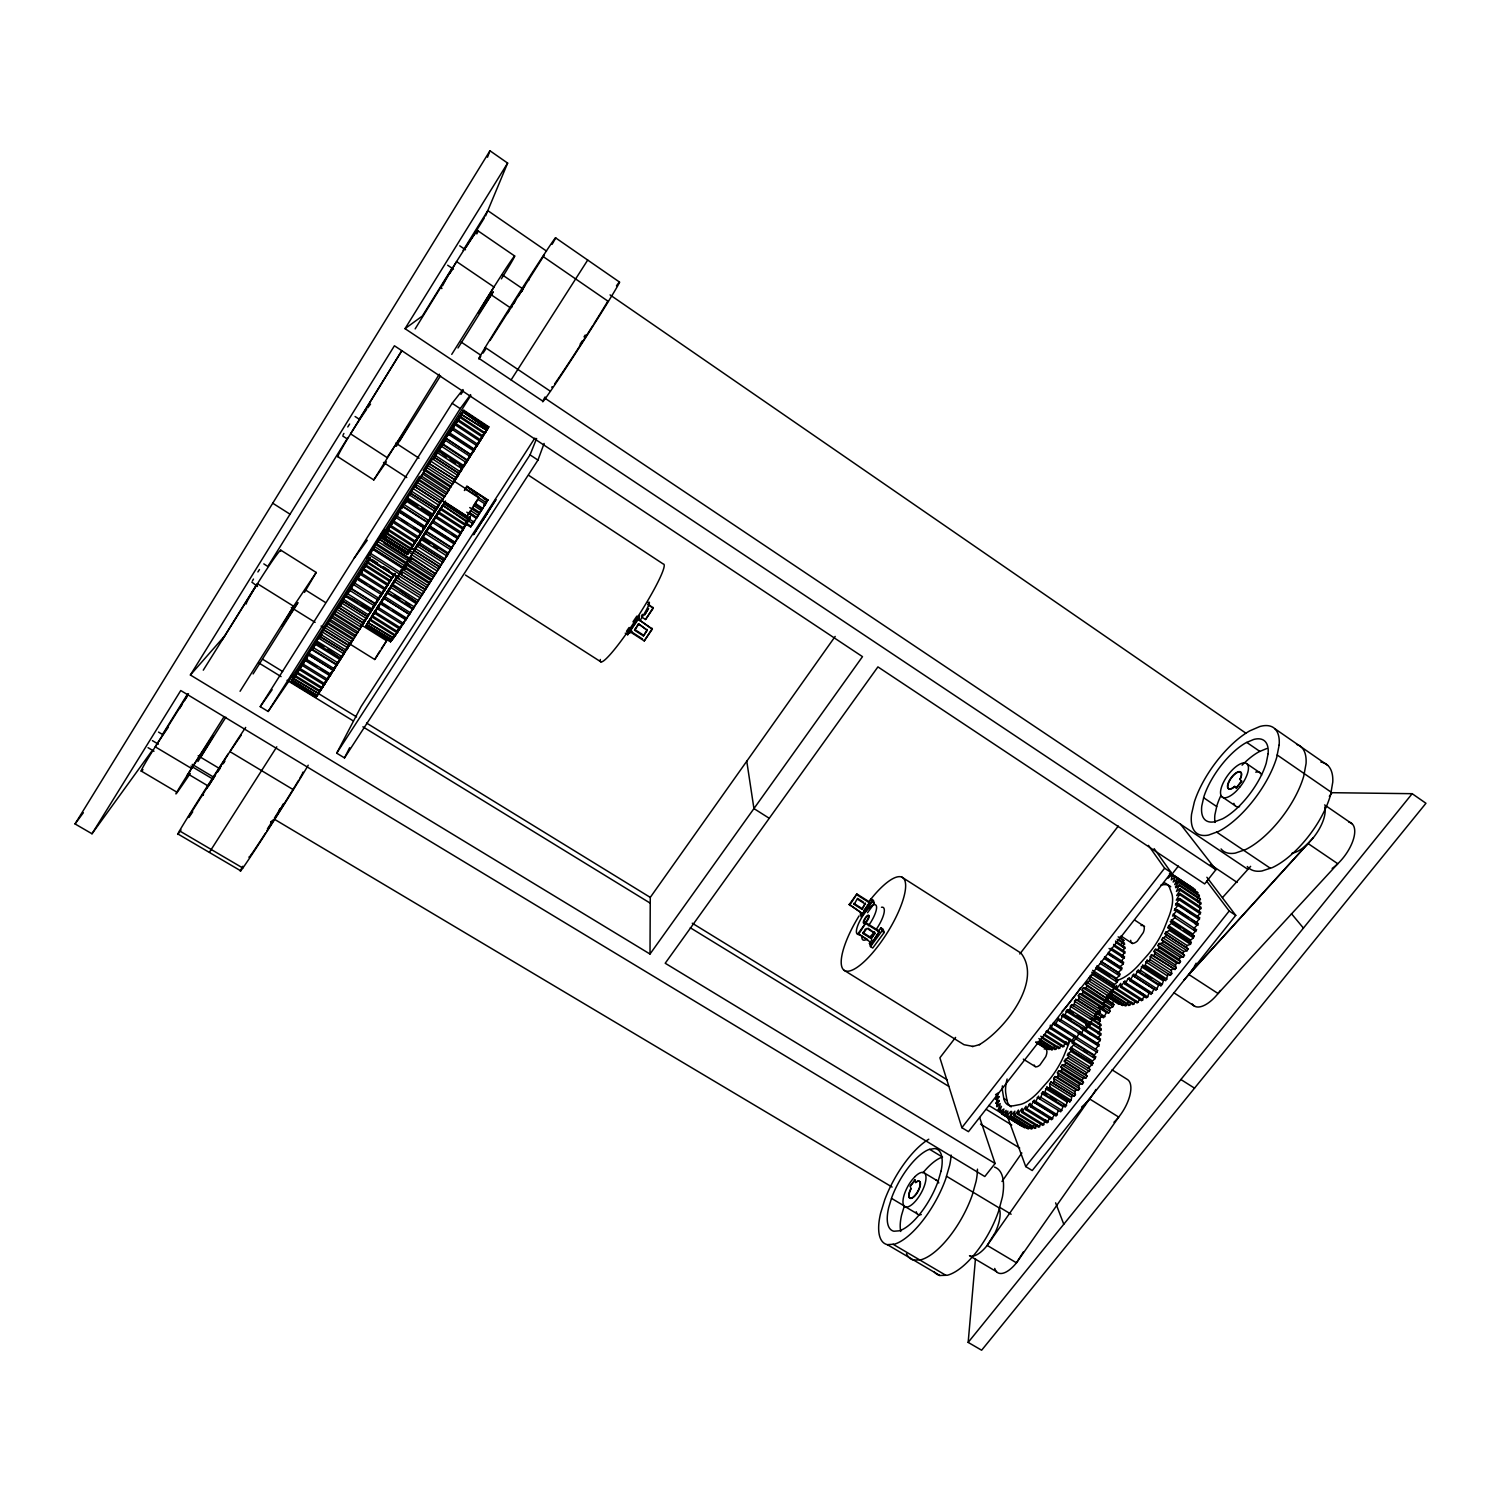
<?xml version="1.0" encoding="UTF-8"?>
<svg xmlns="http://www.w3.org/2000/svg" width="1501" height="1501" viewBox="0 0 1501 1501"><rect width="100%" height="100%" fill="white"/><g stroke="black" fill="none" stroke-linecap="round" stroke-linejoin="round"><path stroke-width="1.5" d="M650.008 954.036L862.493 656.65L394.425 345.774L190.383 675L650.008 954.036L650.271 897.392L835.175 636.424M1094.754 1019.46L1092.841 1018.166L1090.195 1024.883L1068.881 1011.374L1071.564 1004.657L1094.754 1019.46L1096.931 1012.912L1099.145 1013.7L1100.383 1011.993L1099.614 1009.16L1078.337 995.613L1079.557 993.812L1082.015 994.037L1103.348 1007.64L1104.511 1005.876L1103.404 1003.55L1082.127 989.966L1083.328 988.052L1085.973 987.771L1107.288 1001.392L1108.376 999.572L1085.636 984.074L1090.627 979.553L1088.863 978.145L1093.854 973.117L1091.771 972.235M1049.893 1117.344L1047.079 1122.861L1026.009 1109.858L1026.084 1106.181L1021.712 1112.391L1042.763 1125.356L1045.822 1119.934M1058.299 1110.534L1056.122 1116.05L1034.958 1102.972L1038.523 1096.162L1039.536 1098.676L1040.85 1097.362L1042.745 1091.827L1044.096 1093.891L1065.297 1107.063L1068.055 1100.252L1069.819 1101.865L1071.076 1100.289L1072.127 1095.167L1074.191 1096.274L1075.41 1094.623L1074.829 1091.602L1053.664 1078.393L1054.94 1076.573L1057.192 1077.136L1078.393 1090.364L1079.557 1088.638L1078.581 1085.955L1057.436 1072.746L1058.599 1070.907L1061.169 1070.963L1082.371 1084.21L1083.459 1082.427L1082.127 1080.195L1060.982 1066.967L1062.07 1065.091L1064.884 1064.622L1086.067 1077.887L1087.062 1076.067L1085.392 1074.322L1064.265 1061.076L1069.181 1056.348M1198.624 911.238L1201.081 907.336L1180.124 893.47L1176.671 895.553L1180.105 890.149L1180.03 888.892L1176.428 891.444L1179.43 884.821L1175.808 887.785L1175.508 886.716L1178.717 882.25L1178.341 881.312L1174.72 884.614L1177.272 879.154L1173.182 882.006L1175.377 876.659L1171.324 879.867L1172.281 874.37L1168.078 878.179L1170.273 873.563L1189.937 886.903M652.335 629.144L637.644 618.787L652.335 629.144L644.248 640.927L629.519 631.396L636.443 621.245M641.996 617.23L645.543 619.519L653.291 608.168L648.038 603.984M1044.096 1093.891L1046.91 1087.08L1068.055 1100.252M1196.822 917.374L1200.725 912.402L1179.692 898.517L1176.277 900.168L1180.124 893.47M647.287 630.307L638.488 623.778L634.585 630.214L643.422 635.955L647.287 630.307L638.488 623.778M1121.491 956.944L1125.056 951.803L1113.611 944.41M644.248 640.927L652.372 628.337M645.543 619.519L653.329 607.436M1138.978 991.561L1144.738 995.276L1141.642 1000.754L1120.496 987.17L1120.722 983.38L1116.031 989.459L1137.139 1002.987L1139.803 999.234M643.422 635.955L647.325 629.519M392.136 585.728L417.24 602.501L448.011 554.207L422.663 537.94L422.062 538.803L429.83 543.794M625.242 633.159L627.699 634.754L639.295 617.755L639.464 615.429L636.893 619.2M1162.281 984.375L1163.988 978.952L1142.73 965.199L1139.597 972.029L1160.892 985.782L1162.281 984.375L1140.966 970.622M1329.342 796.299L1332.213 792.697L1412.178 793.691L1425.95 803.279L981.635 1350.225L968.164 1342.401L975.462 1258.72M1097.531 1038.692L1101.096 1033.664L1085.917 1024.057M627.699 634.754L627.925 632.371M1080.007 1031.769L1076.198 1038.486L1054.959 1025.089L1058.787 1018.353L1059.593 1021.018L1060.926 1019.742L1063.102 1014.244L1064.247 1016.421L1085.561 1029.911L1088.619 1023.1L1090.195 1024.883M1064.247 1016.421L1067.361 1009.61L1073.159 1013.306M1021.712 1112.391L1022.162 1108.413L1017.64 1114.267L1018.428 1110.046L1014.864 1115.205L1013.794 1115.487L1014.882 1111.172L1010.229 1116.05L1011.674 1111.472L1010.698 1111.453L1006.983 1115.918L1007.884 1111.059L1004.901 1115.431L1006.139 1110.421L1002.274 1114.192L1003.906 1109.014L999.516 1111.678L1001.448 1106.35L998.278 1109.858L1002.03 1112.147M1037.172 1097.456L1060.719 1111.809L1063.89 1104.961M1195.34 924.297L1199.824 917.861L1178.735 903.977L1175.489 905.141L1179.692 898.517M1120.834 961.803L1124.587 956.85L1111.209 948.2M1116.031 989.459L1116.65 985.407L1111.809 991.11L1132.861 1004.582L1135.638 1001.017M481.352 509.327L481.934 508.708M460.807 415.214L463.903 410.28L460.563 415.421L463.847 410.336L488.763 426.809L484.579 433.695L459.287 416.978L459.85 416.133L485.104 432.832C496.399 414.539 477.205 444.746 487.938 427.916M1154.307 988.446L1151.136 994.394L1129.897 980.716L1133.837 974.018L1134.737 976.626L1156.014 990.341L1159.541 983.511L1160.892 985.782M1081.489 1034.151L1096.706 1043.777L1100.195 1040.568L1100.458 1038.992L1085.242 1029.348M1134.737 976.626L1138.302 969.796L1139.597 972.029M1057.417 1019.573L1080.87 1034.452L1084.36 1027.716M469.213 512.779L476.886 517.751L469.306 512.423M1104.398 957.094L1119.727 966.982L1123.273 963.905L1123.63 962.291L1108.301 952.385M1194.252 928.068L1198.436 923.678L1177.291 909.756L1174.251 910.432L1178.735 903.977M393.468 636.668L390.373 641.64L393.318 637.081M1095.467 1049.161L1099.351 1044.658L1082.183 1033.814M1118.039 973.267L1122.185 968.07L1104.905 956.925M1115.449 999.966L1112.053 1002.949L1111.734 1003.963L1113.967 1004.544L1112.935 1006.683L1109.408 1008.541L1110.046 1011.336L1108.564 1013.213L1099.032 1007.133M1095.88 1012.95L1103.498 1017.791L1106.931 1011.674L1108.564 1013.213M1026.009 1109.858L1030.155 1103.385L1030.437 1106.706L1051.563 1119.746L1054.734 1113.836M1030.437 1106.706L1034.32 1100.102L1034.958 1102.972M385.551 533.061L382.905 537.152L408.403 552.875L382.905 537.152M1073.984 1037.679L1074.491 1035.915M1170.442 921.745L1174.701 917.599L1175.358 915.835L1172.544 915.985L1177.291 909.756M1173.125 914.184L1196.541 929.757L1191.625 935.63L1194.158 936.024L1193.389 937.844L1189.036 941.521L1191.325 942.44L1190.443 944.279L1187.085 945.555L1186.109 947.469L1188.079 948.895L1187.085 950.733L1183.914 951.503L1182.826 953.398L1184.458 955.33L1183.37 957.15L1180.424 957.394L1159.147 943.547L1157.965 945.405L1159.185 947.769L1180.499 961.634L1179.317 963.417L1176.69 963.154L1155.414 949.326L1154.119 951.184L1154.907 953.923L1176.24 967.789L1174.983 969.496L1151.323 954.899L1149.109 961.466L1147.102 960.208L1144.4 966.944L1142.73 965.199M1095.692 1056.835L1074.622 1043.551L1069.932 1049.218L1091.002 1062.464L1095.036 1058.637L1095.692 1056.835L1093.16 1056.61L1097.756 1050.625L1076.405 1037.116M1147.702 996.927L1149.128 992.33L1127.945 978.708L1125.131 984.243L1146.332 997.865L1147.702 996.927L1126.482 983.286M1050.344 1025.145L1050.4 1028.598L1071.601 1041.957L1074.36 1036.44M1074.622 1043.551L1072.127 1043.364L1076.724 1037.36M1050.4 1028.598L1054.528 1022.012L1054.959 1025.089M1069.162 1042.782L1064.021 1055.428A43.567 17.674 -58.5 0 1 1047.904 1081.395L1038.917 1091.49A43.491 17.599 -58.7 0 1 1020.492 1104.436L1013.288 1105.805A43.323 17.449 -58.7 0 1 1003.756 1098.394L1002.48 1090.72A43.116 17.28 -58.7 0 1 1002.387 1085.88M1106.894 997.658L1107.944 995.782L1110.946 995.013L1111.922 993.174L1110.102 991.748L1114.23 988.596L1115.112 986.757L1112.973 985.838L1117.157 982.198L1117.907 980.378L1115.487 979.965L1120.271 974.13L1101.021 961.728M534.844 438.123L361.047 706.652L336.712 753.183L344.498 757.911L537.958 460.094L544.112 443.452M251.812 582.107L257.515 586.478M280.762 550.135L316.204 572.463L304.478 592.37M1068.393 1044.077L1047.229 1030.737L1045.972 1031.506L1067.136 1044.827L1070.175 1039.367M487.487 157.249L489.964 150.775L507.638 163.102L485.592 215.938M1120.496 987.17L1124.981 980.791L1125.131 984.243M336.712 753.183L530.041 454.859L536.626 438.48M396.189 577.66L372.192 616.104L426.49 531.879L451.782 548.146L447.336 555.032L448.011 554.207M417.24 602.501L399.941 590.681M642.372 614.359L641.621 615.935M1189.036 941.521L1167.834 927.637L1168.679 925.742L1172.938 922.102L1194.158 936.024M1088.338 1068.374L1093.216 1063.196L1069.875 1049.199M397.727 629.557L397.315 630.533A47.394 1.032 -57.5 0 0 398.253 630.064M1085.392 1074.322L1090.326 1069.631L1067.249 1055.128L1072.108 1049.912M1043.645 1034.996L1062.858 1047.06L1066.123 1041.732M337.838 456.717L373.787 479.945L439.305 374.199M209.502 852.193L276.784 746.823M1017.64 1114.267L1038.617 1127.195L1041.206 1123.536M467.017 522.085L470.338 516.682L467.336 521.316M328.025 622.821L323.522 629.988L349.095 645.937L353.673 638.826L328.025 622.821L329.263 620.87L330.201 619.5L355.775 635.467L354.911 636.893L329.263 620.87M463.884 410.43L460.507 415.815L463.453 411.236L469.156 415.008M393.637 636.893L390.541 641.715L365.794 626.067L390.41 641.509M464.391 490.546L465.329 489.045L486.324 502.722L484.316 505.668L487.881 499.927L466.98 486.286L465.066 489.232M1188.079 948.895L1164.87 933.584L1169.185 930.357L1170.067 928.519L1167.834 927.637M1041.544 1037.829L1058.787 1048.655L1061.451 1045.165M437.504 514.243L436.829 515.331L438.949 512.066L463.94 528.221L461.764 531.448L466.06 524.6L441.181 508.483L434.483 519.083L436.341 516.231L461.407 532.423L459.494 535.238L463.246 529.365L438.236 513.192L439.23 511.466L444.371 503.267L469.081 519.29L466.304 523.511L469.926 517.639L467.993 520.603M436.378 509.552L410.336 493.116L436.378 509.552L435.703 510.603M459.437 472.027L453.696 480.92L479.119 497.394L474.372 505.199L466.999 516.4L441.65 500.171M1013.794 1115.487L1034.714 1128.358L1037.397 1124.924M407.09 562.275L439.343 510.79L414.088 549.61M344.498 757.911L349.639 747.723M384.031 598.411L388.478 591.413L387.802 592.576L413.225 608.655L413.844 607.455L409.435 614.453L384.031 598.411L385.082 596.704L377.333 608.768L402.624 624.697L407.165 617.568L405.889 619.819L380.541 603.834L381.892 601.62L380.541 603.834M456.886 421.443L448.574 435.102M318.475 693.537L292.883 678.677L296.447 673.086L321.683 688.64L367.726 616.761L342.172 600.7L367.726 616.761M460.094 416.565L462.27 413.263M403.094 504.824L384.275 534.825L409.623 551.036L383.9 535.444L386.676 531.148L382.342 538.146L407.484 554.207L411.349 547.827M343.11 434.915L343.898 433.433M391.648 638.957L393.206 636.649M411.124 559.667L378.627 538.934L375.55 543.962M418.61 542.461L416.19 546.251M1023.494 1251.74L1016.477 1262.829A28.594 12.458 -61.4 0 1 994.731 1268.439M455.235 480.02L429.136 463.584L455.235 480.02L470.188 456.548L444.484 439.68L449.099 432.551L474.71 449.399L473.265 451.613L474.71 449.399M360.859 624.66L386.601 640.777L381.517 649.201L374.725 659.502L348.907 643.422M316.336 696.745L291.307 681.379L316.336 696.745L322.133 687.833L319.675 691.736L294.402 676.2L298.643 669.521L294.402 676.2M446.491 456.961L437.692 450.225L463.49 467.111L459.344 465.385M374.725 659.502L379.809 651.059M440.844 508.82L442.983 505.537L467.787 521.616L465.179 525.556L469.081 519.29M1184.458 955.33L1163.162 941.427L1161.586 939.532L1166.802 934.973M317.011 642.466L316.242 643.554M476.661 517.263L479.645 513.229M1064.884 1064.622L1065.879 1062.783L1064.265 1061.076M319.038 692.449L315.885 697.346L320.013 690.685L316.43 696.37L312.621 694.025M1039.724 1039.987L1054.997 1049.593L1057.773 1046.235M409.435 614.453L410.392 612.689L405.889 619.819M476.886 517.751L479.288 513.774L469.738 507.563M308.212 765.21A66.588 1.313 -57.6 0 1 299.712 779.375L291.794 792.228A66.588 1.313 -57.6 0 1 243.331 867.334L240.723 870.824L177.812 833.918L179.951 830.109A67.113 1.032 -57.3 0 1 228.077 753.99M345.812 595.146L371.779 610.382L361.478 604.997M464.691 489.926L466.98 486.286M1109.764 993.306L1128.846 1005.52L1131.679 1002.236M188.169 817.52L236.426 741.25A67.113 1.032 -57.3 0 1 245.676 727.403M419.004 479.457L418.516 480.339L444.352 497.094L444.915 496.268L419.004 479.457L430.13 462.139M1010.229 1116.05L1031.112 1128.883L1033.814 1125.75M1099.126 1019.16L1102.015 1016.102M203.367 794.123L202.691 795.492L203.517 794.348M382.23 538.427L385.382 533.418L382.248 538.446L407.278 554.451L410.711 549.16L407.484 554.207L382.455 537.94L385.945 532.817L382.586 538.052M252.468 580.849L253.481 579.067M270.593 823.13L271.662 821.235L270.818 822.492M463.453 411.236L455.385 424.314L457.561 420.974M466.06 524.6L463.715 528.127L467.787 521.616M1082.127 1080.195L1083.197 1078.337L1086.067 1077.887M366.094 625.504L372.304 616.348M405.57 502.985L406.171 501.953L405.082 503.642M270.743 822.98L271.362 821.91M327.687 649.333L341.046 658.601L315.398 642.691L318.437 638L344.01 653.892L342.19 656.8L316.542 640.871M440.994 445.215L441.744 443.94L467.486 460.826L466.661 462.045M292.076 680.047L317.199 695.47L291.813 680.497L295.584 674.512L292.883 678.677M402.624 624.697L404.219 621.996L399.698 629.05L374.481 613.177L376.413 610.063L369.884 620.194L394.951 635.936L399.21 629.351L397.127 632.803L371.985 617.005L372.642 615.973L397.821 631.79L401.574 625.898L399.698 629.05M467.186 520.021L472.928 523.755L474.504 521.053L470.639 526.964L466.605 524.6M399.06 578.373L366.732 557.828L370.541 551.786L368.739 554.544L399.266 573.964M422.644 536.12L419.736 540.716M349.395 589.612L350.183 588.261L375.644 604.303L374.762 605.597M481.221 510.396L481.84 509.252L480.883 510.603M392.117 577.923L367.482 561.73L363.261 568.316L365.512 564.714L390.56 580.606L389.941 581.6L364.874 565.689L361.122 571.562L363.129 568.335L388.271 584.264L381.986 594.152M1085.973 987.771L1087.062 985.951L1085.636 984.074M490.001 340.539L544.394 254.945M367.951 561.693L369.64 559.104L364.293 567.753L366.6 564.226L366.038 565.126M463.246 529.365L463.94 528.221M429.248 583.626L403.844 567.434L406.565 563.194L431.969 579.386M441.932 507.019L445.328 501.672M197.926 761.532C252.806 672.242 137.135 852.193 190.289 773.371M402.831 507.132L401.799 508.708M367.22 623.628L371.61 616.648M413.225 608.655L417.522 601.807M474.579 504.148L482.215 509.12L486.324 502.722M472.928 522.667L472.008 524.187L473.978 521.316L470.639 526.964M353.88 582.557L350.483 587.904L375.85 603.89L379.246 598.58L353.88 582.557L352.773 584.377L357.276 577.303L382.586 593.308L381.085 595.597L382.586 593.308M366.206 564.62L367.858 562.162M387.502 529.778L385.344 533.043L410.767 549.31L411.274 548.503L385.832 532.236L385.344 533.043M372.755 607.53L373.374 606.498L370.484 611.057M412.362 546.214L414.445 542.874L413.901 543.737M433.376 520.96L431.8 523.361L433.376 520.96L458.518 537.189L456.886 539.534L461.407 532.423M1038.185 1041.488L1051.507 1049.837L1054.34 1046.76M1159.147 943.547L1162.055 943.247L1163.162 941.427M223.199 763.784L224.7 761.307M378.627 538.934L375.944 543.249L408.366 563.926M375.119 544.957L368.702 555.014L370.522 552.087M363.711 623.028L338.175 607.023L336.712 609.218L335.511 611.188L361.066 627.174M337.894 663.442L337.125 664.718L311.495 648.845L315.885 642.015L323.766 646.893M394.688 573.738L386.207 587.435L388.271 584.264M465.854 462.027L466.548 460.863M487.562 428.854L462.777 411.799L487.562 428.854L480.789 439.643L483.097 436.059L457.73 419.323L453.227 426.378L455.235 423.151L480.676 439.924L474.241 450.056L448.724 433.264L455.235 423.151M425.365 531.954L426.228 530.528L423.188 535.332M467.805 514.843L470.113 511.072M1061.169 1070.963L1062.258 1069.162L1060.982 1066.967M457.73 420.486L457.223 421.312L459.625 417.616L459.062 418.516M403.225 504.486L402.287 505.837L428.104 522.479L428.967 521.091L424.389 528.258L398.628 511.672L399.885 509.796M601.075 312.339L605.597 304.909A53.923 1.145 -57.3 0 0 607.98 300.857M396.302 446.285L408.61 425.44L387.033 457.542L350.577 433.845L401.761 350.671M449.099 432.551L447.711 434.821L448.724 433.264M394.725 573.532L391.217 579.386L394.951 573.495M423.451 472.496L449.343 489.345L446.172 494.298L420.28 477.468M368.12 622.146L373.205 614.059M394.951 635.936L397.315 632.052L393.187 638.413L368.195 622.746L370.409 619.163M430.074 526.194L428.817 528.108L430.074 526.194L455.31 542.443L453.959 544.3L458.518 537.189M472.928 523.755L476.943 517.395M507.338 313.465L509.608 309.769M299.956 667.382L300.688 666.219L298.661 669.277L324.085 684.944L324.835 683.762L299.412 668.095L298.661 669.277M357.276 577.303L355.831 579.649L360.371 572.538L385.607 588.505L384.781 589.818L359.527 573.851M322.04 687.402L323.034 685.713M393.919 575.202L369.058 559.423L366.751 563.119M442.983 505.537L467.336 522.404M151.545 751.438L91.993 833.768L75.05 823.936L489.964 150.775M415.158 328.888L456.585 261.568A34.129 1.707 -57.9 0 1 473.828 235.432A34.129 1.707 -57.9 0 1 476.83 233.912M418.76 536.926L412.719 546.308L387.22 529.966L395.382 518.445M360.109 574.32L362.191 570.962M452.345 427.56L450.619 430.355L452.345 427.56L477.862 444.39L476.08 447.129L477.862 444.39M320.745 689.503L318.606 692.787M330.933 674.324L305.397 658.545L308.005 654.511L333.41 670.478L334.517 668.677L326.862 680.647L301.382 664.924L305.022 659.258L316.767 666.5M384.444 589.311L369.846 612.127M469.138 456.923L470.132 455.291M486.699 430.262L461.088 414.276L486.699 430.262L478.613 443.114L480.676 439.924M421.331 595.935L395.926 579.911L398.591 575.652L423.995 591.807M278.773 810.803L279.974 808.833M281.85 806.281L283.52 803.579M393.187 638.413L395.757 634.248L391.836 640.214L366.919 624.604L392.174 639.782M451.82 547.79L455.31 542.443M386.245 535.519L382.436 533.08L372.755 548.447L378.608 539.103M296.335 673.048L328.925 621.62M360.371 572.538L358.645 575.352L363.129 568.335M424.389 528.258L425.59 526.344L417.841 538.409L392.193 521.935L395.908 516.156M1006.983 1115.918L1027.81 1128.714L1030.587 1125.788M1108.019 994.825L1125.15 1005.783L1128.077 1002.687M91.993 833.768L180.758 690.535L984.806 1176.521L995.088 1163.5L979.646 1117.495M995.088 1163.5L665.206 963.248L877.916 666.894L1204.665 883.92L1215.904 869.698L405.026 328.663L507.638 163.102M347.763 426.959L349.62 424.051M162.877 733.82L187.512 694.137M451.989 268.304L422.344 316.036L405.026 328.663M463.096 250.404L487.806 210.628L546.477 251.061M179.632 708.472L182.053 704.551M184.492 700.629L186.931 696.708M222.261 639.839L256.746 584.339M347.932 437.541L267.835 566.477L263.82 563.888M359.02 419.68L400.917 352.247M450.019 273.182L452.476 269.223M465.967 247.515L484.354 217.908M334.498 612.896L350.183 588.261M387.22 529.966L394.031 519.158L392.193 521.935M364.518 567.584L358.608 576.928M437.298 450.957L444.484 439.68M453.208 427.823L453.94 426.64M587.698 260.067L511.128 379.903M329.995 675.806L331.402 673.517L329.995 675.806L304.459 660.027L305.941 657.776L304.459 660.027M377.333 608.768L379.002 606.104L373.711 614.19M391.836 640.214L394.275 636.161M477.637 494.598L466.736 486.512L487.6 500.114L484.954 504.355L487.881 499.927M1078.393 1090.364L1076.104 1089.782L1074.829 1091.602M1176.69 963.154L1175.377 965.012L1176.24 967.789M510.546 308.268L512.404 305.285M513.586 303.802L514.73 301.945M368.739 554.544L372.886 548.053L405.308 568.71M361.328 572.707L362.097 571.487L360.747 573.513M461.088 414.276L455.478 422.944L459.287 416.978M455.122 424.896L451.613 430.374M320.858 689.165L320.313 690.066L322.565 686.539M388.834 583.251L388.252 584.17L390.56 580.606M418.929 535.838L413.976 543.869L417.072 539.366M395.251 517.057L396.827 514.693L395.251 517.057L420.955 533.587L422.475 531.166M437.429 507.957L439.043 505.387L413.225 488.669L411.555 491.202L437.429 507.957L428.104 522.479M375.269 610.738L375.982 609.612L374.068 612.539L374.8 611.357M480.695 511.259L479.363 513.38M352.923 585.859L354.855 582.763M459.85 416.133L457.861 419.342M451.538 430.656L452.383 429.305M323.841 684.512L324.46 683.518L322.377 686.745M328.888 676.576L322.49 687.008L328.569 677.814L326.862 680.647M381.817 593.439L383.318 591.038L379.941 596.347M416.377 539.778L411.837 546.964M417.841 538.409L419.661 535.519M373.449 613.684L371.723 616.292L383.036 598.336M387.802 592.576L390.954 587.566L416.321 603.646M432.682 521.935L436.341 516.231M281.025 807.632L274.402 818.101M365.737 626.273L369.715 620.194L366.113 625.786L390.917 641.34L393.806 636.724M188.507 693.762L155.241 746.823L191.509 768.437L224.043 716.727M203.273 670.178L257.478 583.72L293.596 606.235L316.204 572.463M451.745 354.367L493.979 286.991A33.979 0.976 -57.7 0 1 514.393 256.221A33.979 0.976 -57.7 0 1 501.372 278.867M399.454 441.256L440.543 375.775M457.993 347.988L492.853 292.451M382.436 533.08L378.89 538.671L411.255 559.348M420.955 533.587L421.912 532.123L396.17 515.575L411.218 491.972M367.482 561.73L365.081 565.577L369.903 558.166M358.495 577.228L359.339 575.896M461.52 413.619L458.893 417.803L463.565 410.692L488.388 427.485L463.377 410.936M445.178 440.525L439.737 449.174M324.085 684.944L325.586 682.523M341.459 657.87L338.213 662.992L312.583 647.119M384.612 589.987L383.806 591.263L385.607 588.505M417.878 537.377L418.629 536.176L416.809 538.99L417.597 537.752M412.719 546.308L417.165 539.347M460 471.126L461.689 468.462M377.558 606.967L376.751 608.261L378.383 605.766M369.884 620.194L374.124 613.571M390.541 641.715L393.356 637.118M467.186 521.147L470.019 516.625L467.768 520.04M472.346 507.713L479.982 512.685L482.815 508.464L475.16 503.229M240.066 691.286L293.596 606.235L282.019 625.955L294.721 607.605M201.096 756.523L225.863 717.197M253.106 673.93L297.667 603.121M206.95 788.269L215.525 774.779M513.455 303.634L515.537 300.331M333.503 670.272L308.005 654.511L311.251 649.333L336.787 665.149L333.41 670.478M305.022 660.984L306.711 658.282M384.181 535.763L386.526 531.992M348.307 593.195L351.966 587.398L349.883 590.831M355.399 582.163L356.319 580.718M393.206 522.104L398.684 513.53M462.777 411.799L460.169 415.983M441.425 446.735L442.476 445.084M333.785 668.62L334.779 667.119L334.216 668.001M321.683 688.64L323.916 685.094L319.675 691.736M330.032 674.737L336.262 664.849M378.665 599.443L381.667 594.752L356.337 578.767M419.924 534.225L421.95 531.016M422.963 529.403L424.839 526.438M463.528 465.648L465.498 462.514M426.378 530.378L440.506 508.539L436.735 514.411M426.171 532.292L429.08 527.77L454.315 544.037M187.137 775.323L191.734 768.043M214.793 776.205L208.395 786.149L188.544 774.328M374.368 547.433L297.986 667.814L268.154 711.474L260.236 706.652L452.139 403.3L462.965 389.547M460.938 394.425L463.415 390.504M384.35 530.228L381.517 534.731L384.294 530.435C376.864 546.139 382.736 523.53 388.14 532.649M429.23 520.772L403.394 504.111L407.371 497.788L409.304 494.861L435.102 511.541M303.99 662.466L298.005 671.754M369.903 558.353L367.37 562.218L369.678 558.635M392.436 523.174L389.81 527.283M435.29 456.229L437.523 452.702M438.273 451.613L439.399 449.85M331.44 672.354L330.52 673.799L331.815 671.81M336.956 663.686L338.307 661.491M316.899 695.901L320.351 690.516M337.481 662.954L343.748 653.048M379.303 597.267L375.982 602.501M392.549 576.797L394.05 574.62L390.523 580.043M425.777 524.937L429.267 519.421M430.524 517.451L433.038 513.492M409.229 551.636L413.3 545.276L387.84 528.971M463.771 466.53L482.159 437.147L475.404 447.336M268.154 711.474L460.225 408.647L470.601 394.613M405.082 569.123L372.586 548.428L375.231 544.356L407.653 565.033M376.864 543.493L419.454 476.399M423.207 470.488L470.789 395.495M409.904 493.904L457.261 420.712M315.961 697.177L318.944 692.505L315.885 697.346L290.988 681.998L294.665 676.069L291.813 680.497M386.17 532.799L389.828 527.076M297.423 672.579L299.412 669.465M370.128 558.128L368.083 561.393L370.053 558.297M388.159 529.797L391.836 524.037M343.054 601.601L339.451 607.267M346.056 596.873L345.83 597.304M433.714 458.912L434.858 457.13M340.277 658.451L342.022 655.618M346.093 649.351L349.62 643.798M385.175 588.261L387.014 585.352M388.215 583.514L393.956 574.677M359.959 628.825L389.059 582.651L386.489 586.347M349.095 589.968L374.556 605.991L370.634 612.164L368.758 615.091L343.279 599.087M394.575 573.889L392.587 577.097L394.557 574.02M441.219 500.602L429.718 518.577L430.393 517.582M475.93 446.379L480.264 439.643M444.915 502.141L442.814 505.349L444.84 502.328M487.6 500.114L483.735 506.025L485.273 503.379L484.204 504.993M370.334 558.034L366.957 563.382L369.64 559.216M349.827 643.347L345.887 649.558M437.391 506.494L438.536 504.692M440.525 501.615L441.163 500.64M481.465 437.823L487.206 429.005M407.278 554.432L415.852 541.505L390.241 525.087M455.91 478.969L421.537 532.611M458.086 475.592L432.25 458.724L430.768 461.126L456.548 477.956L459.306 473.678L433.47 456.792L459.306 473.678M400.129 571.374L401.33 569.498M1078.581 1085.955L1079.744 1084.135L1082.371 1084.21M1180.499 961.634L1179.242 959.252L1180.424 957.394M330.07 619.819L334.873 612.202M360.728 626.255L363.392 622.202M364.387 620.663L368.627 614.04M319.056 692.074L325.905 681.21M413.844 549.816L415.026 548.053M445.516 501.034L441.256 507.563L444.728 502.178M465.854 522.78L469.25 517.526M390.917 641.34L393.224 637.812M518.145 296.541L524.637 286.128M454.934 425.102L456.904 422.044M415.815 486.943L416.415 485.986M363.073 569.761L365.062 566.665M319.694 638.094L322.058 634.398M320.858 636.443L321.983 634.698M458.349 473.791L466.924 460.357M328.269 677.439L324.779 682.917L326.618 680.066M414.989 541.899L420.355 533.455M328.344 677.251L330.914 673.236M407.409 554.188L410.749 549.122M580.099 344.254L582.257 340.896M295.753 606.01L297.949 602.595M366.732 557.828L370.297 552.406M448.874 434.783L450.656 432.025M291.175 681.623L294.008 677.27M312.095 649.877L315.998 643.816M466.211 461.539L470.132 455.366M470.77 454.465L476.605 445.253L475.554 446.96M473.19 506.212L477.449 499.683M381.367 648.62L386.62 640.852M273.163 819.827L271.118 822.679M343.279 599.218L364.405 567.228M427.128 522.648L429.324 519.271M385.344 587.904L386.113 586.703M386.076 593.533L382.924 598.43M442.757 444.521L445.028 441.031M306.392 658.883L307.33 657.457M478.65 442.101L479.419 440.9M481.239 438.104L481.915 437.054L479.813 440.412L480.451 439.418M387.933 583.908L388.609 582.857L386.601 586.065L387.239 585.071M389.434 588.242L386.395 592.97L387.145 591.844M438.874 512.047L441.181 508.483M272.263 821.441L267.422 828.852M396.358 516.944L398.309 513.942M308.812 654.905L297.573 671.679L303.296 662.204L301.382 664.924M303.315 663.648L304.159 662.335M419.642 534.487L421.199 532.123M382.098 593.101L384.2 589.855M416.452 540.454L421.969 531.861M437.541 513.042L445.103 502.066L469.738 518.033M219.334 768.925L221.079 766.242M393.393 521.654L394.163 520.472M484.072 433.77L483.284 435.121M1082.015 994.037L1083.178 992.274L1082.127 989.966M386.376 461.858L373.787 479.945M482.253 436.66L481.727 437.485L485.367 431.781M396.47 577.153L390.523 586.516M257.891 571.956L259.467 569.536M378.083 600.344L379.246 598.58M521.935 290.725L521.016 292.132L523.117 289.036M387.558 530.716L388.102 529.684M364.874 565.689L365.512 564.714M296.429 674.137L295.847 675.018L298.08 671.472L292.676 679.765M470.076 456.642L473.753 450.919L448.124 434.07M441.894 506.437L440.412 508.839M217.57 771.946L218.639 770.351M426.134 524.243L427.11 522.761M230.91 750.219L241.248 735.096M217.758 771.683L218.771 770.163M368.195 622.746L393.637 637.775M294.534 676.989L296.129 674.362M584.039 336.862L585.277 335.004M1057.192 1077.136L1058.355 1075.391L1057.436 1072.746M1155.414 949.326L1157.984 949.551L1159.185 947.769M307.836 654.642L309.018 652.897M425.571 533.249L426.49 531.879M188.976 817.332L192.71 811.835M223.217 763.033L224.718 760.819M626.517 631.283L629.107 627.493M632.972 621.827L636.837 616.16L639.295 617.755M634.585 630.214L638.432 624.566M522.067 290.537L522.78 289.487M1099.614 1009.16L1100.852 1007.377L1103.348 1007.64M397.127 632.803L397.821 631.79M311.495 648.845L312.339 647.606M387.783 530.153L383.093 537.339M554.582 383.993L558.71 378.046A53.923 1.145 -57.3 0 0 592.989 325.323M1001.993 1181.475L1021.862 1152.974M260.236 706.652L272.15 689.691M1121.754 943.491L1123.836 940.545L1119.708 937.131M1103.404 1003.55L1104.605 1001.636L1107.288 1001.392M366.113 625.786L391.142 641.096M400.129 627.418L404.632 620.945A47.638 1.051 -57.5 0 0 419.304 598.749L427.729 585.709A47.694 1.051 -57.5 0 0 445.422 557.734L452.495 546.289A47.544 1.051 -57.5 0 0 462.12 530.097L463.565 527.226A47.282 1.032 -57.5 0 0 463.753 526.588M1071.564 1004.657L1073.421 1005.914L1075.654 999.366L1077.812 1000.116L1079.05 998.409L1078.337 995.613M1098.3 1024.395L1100.102 1020.455L1074.697 1004.282M1197.366 898.986L1199.13 895.065L1178.341 881.312M354.142 558.222L367.276 540.191M849.247 904.465L856.883 893.996L869.886 902.214L862.568 913.677L849.247 904.465L862.568 913.677M849.547 905.478L856.883 893.996M861.968 909.325L865.289 903.302L861.968 909.325L854.163 904.39L857.503 898.386L863.338 902.063M868.479 902.683L871.218 898.93L873.376 900.3L874.389 903.339L867.522 912.721M863.507 910.919L869.886 902.214M871.218 898.93L872.231 901.97L861.218 916.98L860.261 913.903L862.418 915.254M858.028 933.603L865.983 922.74L879.492 931.239L871.875 943.172L858.028 933.603L867.653 939.645M858.347 934.691L865.983 922.74M868.235 928.293L875.064 933.472L871.237 938.65L863.131 933.566L865.327 929.006M863.131 933.566L866.94 928.369L875.064 933.472M871.237 938.65L874.708 932.365M1046.91 1087.08L1048.599 1088.675L1049.874 1087.099L1049.687 1083.647L1050.963 1081.977L1052.989 1083.065L1054.209 1081.395L1053.664 1078.393M1151.323 954.899L1153.65 955.649L1154.907 953.923M878.31 931.239L880.862 927.787L883.095 929.213L884.202 932.477L872.738 948.032L870.486 946.624L869.435 943.285L871.968 939.851M878.16 933.04L871.875 943.172M870.486 946.624L881.95 931.07L880.862 927.787M75.05 823.936L83.362 812.716M528.427 280.443L529.196 279.411M251.192 854.669L249.354 857.109A50.452 0.994 -57.6 0 1 249.185 856.883M451.782 548.146L450.788 549.46L451.876 547.696L426.678 531.485M955.593 1037.397L939.889 1057.792L961.86 1127.664L968.464 1131.679L1171.287 872.644L1154.156 848.647M1019.817 953.979L1118.283 826.057M1122.579 947L1124.493 943.135L1118.808 939.438M1144.4 966.944L1165.714 980.735L1168.36 973.999L1170.424 975.294L1171.756 973.661L1171.268 970.434L1172.6 968.708M910.413 1186.146L915.085 1180.142M961.86 1127.664L1164.607 868.216L1148.434 845.382M1236.13 787.95L1241.515 781.064M1171.136 875.308L1178.36 866.096M1098.882 1028.316L1100.908 1024.357L1091.49 1018.372M1198.267 902.589L1200.275 898.611L1179.43 884.821M1206.879 877.259L1235.755 915.366L1032.238 1170.536L1025.727 1166.577L1229.188 911.013L1206.691 881.162M968.164 1342.401L1412.178 793.691M1122.823 951.165L1125.018 947.225L1115.524 941.052M1198.736 906.623L1200.95 902.72L1180.03 888.892M1097.963 1033.889L1101.246 1028.767L1089.895 1021.581M190.383 675L224.7 635.899M1222.527 897.56L1250.633 866.34M1324.67 806.994A30.527 13.584 -53.4 0 1 1313.375 837.652L1188.848 974.524L1218.08 993.531L1337.785 863.732L1308.046 843.524L1302.455 848.29A30.527 13.584 -53.4 0 1 1291.986 853.262M1188.848 974.524L1313.375 837.652M999.741 1105.524L996.026 1103.235L999.253 1100.364L996.626 1105.843L996.927 1106.819L1000.173 1103.573L998.278 1109.858M1234.891 786.486L1233.672 787.518A10.319 4.184 -53.9 0 1 1228.081 784.348A10.319 4.184 -53.9 0 1 1237.969 772.152A10.319 4.184 -53.9 0 1 1240.164 779.507M999.272 1101.453L995.576 1099.182L998.728 1096.706L996.026 1103.235M915.46 1182.469L916.436 1181.719A9.7 3.696 -60.7 0 1 919.419 1187.61A9.7 3.696 -60.7 0 1 910.751 1198.286A9.7 3.696 -60.7 0 1 910.807 1188.642M1127.945 978.708L1129.371 977.639L1129.897 980.716M979.29 1044.696C1004.15 1030.118 1042.97 981.541 1021.036 953.21M1115.712 981.166L1118.601 979.89A44.298 18.275 -56.5 0 0 1138.415 965.368L1147.833 954.749A44.392 18.35 -56.3 0 0 1164.232 928.331L1169.185 915.835A44.298 18.256 -56.2 0 0 1171.906 894.052L1169.448 887.391A44.073 18.087 -56.2 0 0 1163.744 882.701M1266.825 748.511L1259.095 751.72A49.364 20.357 -53.8 0 0 1242.096 765.191M844.181 970.34L964.036 1044.715L973.117 1046.422M972.479 1046.591L979.872 1044.527M928.781 1139.221A61.335 23.359 -60.7 0 0 884.746 1199.768L880.637 1213.089A61.335 23.359 -60.7 0 0 887.354 1244.648L894.483 1244.179A61.335 23.359 -60.7 0 0 945.705 1178.942L949.683 1165.17A61.335 23.359 -60.7 0 0 951.109 1155.057M1193.67 929.87L1196.541 929.757M887.354 1244.648L939.87 1275.494L947.337 1275.25A60.922 24.992 -61.1 0 0 998.728 1210.8L1002.405 1196.972A60.922 24.992 -61.1 0 0 994.506 1167.103M1170.386 921.745L1172.938 922.102M1091.002 1062.464L1093.216 1063.196M1024.864 1127.889L1001.617 1113.723M1118.845 1004.338L1106.387 996.232M1045.615 1048.392L1036.159 1042.463M1192.863 887.992L1172.281 874.37M893.095 1244.273L945.874 1275.306M179.52 830.86L242.824 868.028M969.477 1255.68L996.514 1271.685M141.132 770.989L177.231 792.378M274.589 819.358L892.101 1187.066M148.036 747.667L154.003 751.213M891.5 1198.361L904.334 1205.978L901.576 1215.135A46.4 18.012 -60.8 0 0 900.75 1231.477M904.184 1206.072L917.261 1213.821M158.524 732.094L162.483 734.458M198.17 755.791L219.99 768.831M152.389 740.631L158.356 744.177M192.241 764.384L214.193 777.48M191.002 766.035L213.029 779.15M924.691 1173.2L937.712 1181.006M999.591 1207.292L1011.13 1214.215M946.493 1176.24L999.46 1208.099M229.728 751.494L293.352 789.714M929.682 1149.353L942.553 1157.102M980.528 1124.08L1019.723 1148.04M293.577 682.355L306.898 690.535M259.129 663.142L281.081 676.613M287.066 680.291L352.923 720.705M362.886 726.822L650.252 903.17M690.31 927.768L948.651 1086.311M986.251 1109.37L1011.749 1125.018M1018.785 1113.798L1039.78 1126.726M296.954 672.035L322.321 687.646M1014.864 1115.205L1035.803 1128.095M294.909 675.356L320.201 690.91M1011.205 1115.956L1032.106 1128.79M1007.884 1116.031L1028.71 1128.827M999.516 1111.678L1020.136 1124.343M262.656 659.239L282.638 671.51M290.631 676.426L356.563 716.934M366.563 723.069L650.271 897.392M692.261 923.209L947.075 1079.763M988.878 1105.449L1020.718 1125M1002.274 1114.192L1022.294 1126.425M1031.731 1105.693L1052.858 1118.752M1028.842 1104.342L1032.669 1106.706M1038.411 1110.252L1044.152 1113.798M320.689 668.921L330.464 674.962M1027.266 1109.014L1048.355 1122.035M302.226 663.573L327.725 679.315M1003.737 1098.394L1006.983 1100.402A43.304 17.524 -58.7 0 0 1011.205 1106.894M999.253 1096.95L995.557 1094.661L998.634 1092.634L995.576 1099.182M1022.875 1111.753L1043.983 1124.699M1041.394 1093.272L1062.539 1106.387M314.703 643.891L340.258 659.746M1040.85 1097.362L1062.033 1110.496M1036.272 1101.79L1057.436 1114.887M308.85 653.029L334.442 668.864M1032.951 1101.265L1054.04 1114.305M291.288 607.53L315.135 622.371M321.083 626.086L325.06 628.563M1052.989 1083.065L1074.191 1096.274M1050.963 1081.977L1072.127 1095.167M323.709 629.594L349.377 645.58M1049.687 1083.647L1070.851 1096.818M1049.874 1087.099L1071.076 1100.289M1048.599 1088.675L1069.819 1101.865M1045.578 1088.638L1066.742 1101.79M1045.39 1092.447L1066.611 1105.618M1042.745 1091.827L1046.591 1094.229M1050.437 1096.612L1056.197 1100.195M1058.599 1070.907L1079.744 1084.135M1058.355 1075.391L1079.557 1088.638M1054.94 1076.573L1076.104 1089.782M327.481 623.778L353.073 639.726M1023.326 1059.143L1035.24 1066.573M326.205 625.767L351.797 641.715M1054.209 1081.395L1075.41 1094.623M324.929 627.662L350.596 643.648M370.428 619.35L395.532 635.111M1068.262 1058.186L1089.426 1071.47M366.544 618.618L340.971 602.576L339.432 605.072L364.949 621.076M1039.124 1041.469L1052.464 1049.837M1065.26 1059.181L1086.368 1072.427M862.794 932.459L870.899 937.543M1037.829 1042.482L1049.237 1049.631L1036.985 1042.294M1035.728 1041.975L1043.889 1047.248M1065.879 1062.783L1087.062 1076.067M337.931 607.305L363.542 623.347M385.157 637.006L388.928 639.37M336.712 609.218L362.323 625.26M305.416 589.931L325.21 602.333M869.435 943.285L871.687 944.692M1062.07 1065.091L1083.197 1078.337M1062.258 1069.162L1083.459 1082.427M1083.591 1050.587L1087.418 1053.008M378.214 607.417L403.525 623.347M1073.947 1045.353L1095.036 1058.637M1112.091 1069.857L1127.364 1079.463A28.557 12.758 -58.7 0 1 1129.184 1097.813A28.557 12.758 -58.7 0 1 1113.948 1122.26M1070.72 1047.285L1091.771 1060.532M346.975 593.345L372.398 609.331M375.25 611.976L400.504 627.85M881.95 931.07L884.202 932.477M1044.846 1034.414L1064.059 1046.497M351.684 598.843L357.557 602.52M1071.301 1051.732L1092.428 1065.016M345.117 596.122L370.691 612.108M866.321 923.828L879.849 932.327M1068.13 1053.233L1089.219 1066.479M1040.756 1036.234L1059.931 1048.261M1038.842 1038.579L1056.047 1049.387M387.333 593.214L412.681 609.237M1060.926 1019.742L1082.202 1033.213M872.231 901.97L874.389 903.339M1077.943 1033.063L1098.938 1046.347M358.701 579.442L366.469 584.358M370.353 586.797L374.237 589.255M385.082 596.779L410.486 612.84M857.202 895.009L870.224 903.227M384.031 598.317L409.341 614.303M1056.272 1023.982L1077.53 1037.397M857.822 899.38L865.627 904.315M1053.177 1023.082L1068.581 1032.801M1076.161 1039.105L1097.212 1052.389M352.848 584.152L378.252 600.175M381.498 602.333L406.865 618.318M380.935 603.102L388.703 607.999M392.587 610.457L406.189 619.031M1051.694 1027.641L1072.915 1041.037M861.63 908.293L853.844 903.377L854.163 904.39M1072.765 1041.525L1093.779 1054.771M366.957 562.519L391.949 578.373M272.732 503.21L290.049 514.205M769.244 818.289L753.934 808.57L746.766 761.213M1180.893 1079.519L1194.533 1088.169M1070.194 1009.854L1091.508 1023.382M420.111 597.83L394.707 581.731L392.943 584.546L418.423 600.7M1089.895 1022.932L1101.246 1030.136M1077.024 1015.745L1086.686 1021.881M1065.991 1011.13L1087.268 1024.601M1085.767 1025.521L1100.965 1035.146M362.379 569.479L387.539 585.428M1065.579 1015.014L1086.893 1028.523M1063.102 1014.244L1070.832 1019.141M1061.695 1015.67L1082.934 1029.123M1088.037 1032.688L1091.827 1035.09M1081.152 1028.523L1100.195 1040.568M388.909 590.831L414.351 606.929M394.331 595.109L400.185 598.824M406.039 602.52L409.942 604.978M1079.05 998.409L1100.383 1011.993M372.267 549.047L404.67 569.667M427.973 585.615L402.568 569.442L401.442 571.299L426.922 587.51M1097.419 1011.824L1105.055 1016.684M1077.812 1000.116L1099.145 1013.7M1075.654 999.366L1096.931 1012.912M369.771 552.893L402.23 573.551M1074.36 1001.092L1095.636 1014.62M1095.073 1014.732L1099.239 1018.016L1095.486 1015.633M425.684 589.443L399.848 573.682L425.271 589.837M1094.623 1015.502L1100.327 1019.123M1094.736 1017.922L1100.383 1021.506M371.816 559.385L377.539 563.006M383.262 566.646L388.965 570.286M367.107 557.19L397.577 576.553M397.146 578.016L422.625 594.19M1089.726 1018.372L1101.059 1025.577M1070.232 1006.27L1091.508 1019.779M381.423 534.637L385.232 537.077M408.122 551.693L411.931 554.132M1087.062 985.951L1108.376 999.572M411.856 554.882L437.223 571.093M1106.368 999.31L1112.053 1002.949M1106.331 999.666L1113.967 1004.544M1107.926 1001.523L1111.734 1003.963M410.58 556.871L435.59 573.926L410.129 557.659M1083.328 988.052L1112.935 1006.683M383.993 543.268L408.76 559.085M408.891 559.61L434.352 575.859M1102.428 1002.668L1110.046 1007.527M377.239 541.111L409.735 561.862M1101.79 1003.681L1109.408 1008.541M407.878 561.111L433.282 577.322M1083.178 992.274L1104.511 1005.876M901.857 877.128L1020.511 952.816M1102.428 1006.477L1110.046 1011.336M405.795 564.489L431.256 580.718M1079.557 993.812L1100.852 1007.377M1101.227 1008.034L1106.931 1011.674M1098.544 1007.584L1106.162 1012.443M373.993 546.195L406.508 566.928M404.538 566.44L430.018 582.669M1093.854 973.117L1115.112 986.757M1093.685 973.455L1112.973 985.838M1117.288 988.878L1138.415 1002.424M419.567 542.743L444.859 558.954M1092.972 974.956L1114.23 988.596M389.51 526.269L415.102 542.649M465.479 575.071L600.888 661.866M1112.992 990.698L1134.043 1004.207M1089.82 976.25L1111.059 989.853M417.447 546.176L442.851 562.443M1088.863 978.145L1111.922 993.174M1110.853 993.099L1129.953 1005.314M415.777 548.728L441.106 564.939M1089.651 981.391L1110.946 995.013M410.918 547.227L414.708 549.647M410.599 547.752L414.389 550.173M1109.033 994.807L1126.163 1005.783M414.539 550.679L439.887 566.89M414.426 550.905L439.868 567.172M1086.686 982.179L1107.944 995.782M1107.532 995.857L1122.71 1005.557L1106.631 995.67M1109.108 997.452L1114.192 1000.341M409.098 550.135L412.906 552.574M413.207 552.818L438.648 569.104M1131.285 979.609L1152.524 993.287M1100.983 961.259L1118.264 972.385M399.641 510.059L425.44 526.663M398.872 511.409L424.558 527.939M1100.383 963.492L1119.652 975.894M1123.611 981.692L1127.457 984.149M425.421 533.568L450.732 549.835M1096.95 965.743L1116.2 978.127M401.818 519.946L407.728 523.755M413.657 527.545L419.567 531.354M1117.907 980.378L1096.687 966.738L1095.918 968.539L1117.157 982.198M1096.237 967.601L1109.708 976.25M423.207 537.002L448.443 553.212M1121.754 986.42L1142.974 999.985M433.714 546.289L437.617 548.784M393.037 520.603L418.704 537.077M421.537 539.722L446.885 556.008M1092.615 970.34L1113.817 983.943M1109.07 948.482L1124.362 958.37M1146.013 974.787L1151.811 978.521M1173.632 992.611L1194.834 1006.308M407.371 497.788L433.245 514.505M417.841 505.95L406.809 498.82L406.208 499.627L432.063 516.325L432.569 515.462L421.537 508.332M435.534 517.526L460.619 533.737M1136.857 971.166L1158.097 984.881M1109.37 954.392L1113.198 956.85M405.626 500.659L431.406 517.301M1107.926 953.998L1123.273 963.905M1136.126 975.369L1157.402 989.084M440.393 526.907L446.191 530.641M451.97 534.375L455.816 536.87M457.636 538.634L432.476 522.404L429.793 526.551L454.934 542.724M1132.373 975.294L1153.575 988.971M1104.38 958.632L1121.697 969.777M402.137 506.231L427.86 522.817M1118.151 936.868L1123.836 940.545M342.772 436.041L346.656 438.555M383.487 462.439L406.752 477.543M1150.423 959.833L1171.756 973.661M468.256 518.408L473.997 522.123M1117.119 939.326L1124.699 944.242M444.015 503.848L468.744 519.89M1147.102 960.208L1170.424 975.294M634.642 629.426L643.46 635.148M1115.581 942.328L1125.075 948.482M1145.713 961.841L1166.99 975.612M465.404 522.629L471.126 526.326M629.594 630.608L642.466 638.938M1145.751 965.424L1167.084 979.215M440.581 509.439L465.498 525.575M1113.536 945.799L1124.981 953.21M1141.323 966.7L1162.581 980.453M1157.965 945.405L1179.242 959.252M425.383 469.55L451.201 486.362L450.6 487.356L424.708 470.507M1157.984 949.551L1179.317 963.417M473.809 505.612L481.465 510.603M422.607 473.922L448.424 490.714M1154.119 951.184L1175.377 965.012M421.293 475.967L447.11 492.76M470.62 510.603L478.294 515.575M1153.65 955.649L1174.983 969.496M1120.928 936.005L1132.655 943.622M466.773 512.16L476.324 518.352M1149.991 956.625L1171.268 970.434M1164.87 933.584L1186.109 947.469M1165.789 936.83L1187.085 950.733M1162.675 937.637L1183.914 951.503M1134.812 920.169L1144.588 926.549M1161.586 939.532L1182.826 953.398M647.982 604.715L653.291 608.168M466.717 486.756L487.656 500.415M483.322 498.294L487.093 500.771M355.08 416.509L358.945 419.042M395.776 443.058L419.042 458.218M1162.055 943.247L1183.37 957.15M427.879 465.554L453.752 482.421L452.495 484.316L426.697 467.505M477.768 499.27L485.405 504.242M442.12 443.47L467.768 460.282M1172.375 923.021L1180.067 928.068M1183.933 930.582L1189.693 934.372M1172.168 923.922L1193.389 937.844M440.6 445.703L466.361 462.589M1168.679 925.742L1189.88 939.626M438.498 449.099L464.203 465.929M1170.067 928.519L1191.325 942.44M450.15 459.381L455.666 462.983M1169.185 930.357L1190.443 944.279M1165.864 931.689L1187.085 945.555M451.445 428.93L476.999 445.759M1174.701 908.705L1188.117 917.524M1191.944 920.057L1195.772 922.571M1176.784 911.463L1197.948 925.385M1174.701 917.599L1195.903 931.521M1171.212 919.832L1192.376 933.716M1180.049 894.877L1201.044 908.743M457.054 420.355L482.44 437.11M1179.467 900.037L1200.519 913.921M454.447 424.351L479.907 441.144M528.952 475.498L663.217 563.982A58.107 6.698 -57.2 0 1 635.223 620.663A58.107 6.698 -57.2 0 1 600.344 659.483M1175.808 903.508L1181.531 907.298M1187.272 911.069L1191.1 913.584M1178.379 905.591L1199.487 919.494M1164.607 868.216L1171.287 872.644M1229.188 911.013L1235.755 915.366M1174.739 876.059L1195.396 889.737M1169.429 873.319L1173.163 875.796M1176.765 878.366L1198.004 892.889L1177.272 879.154M1178.717 882.25L1199.505 896.022M452.139 403.3L460.225 408.647M530.041 454.859L537.958 460.094M474.86 418.779L482.459 423.807M465.141 412.85L468.95 415.364M476.549 420.374L482.234 424.145M1179.655 885.928L1200.519 899.737M1180.105 890.149L1201.044 903.996M1210.331 864.501L1237.162 882.419M461.22 342.097L480.658 355.118M544.807 398.121L1247.65 869.21M478.913 358.345L543.156 401.367M1216.636 832.117L1270.353 868.253M485.198 347.481L550.417 391.273M1203.652 797.744L1216.711 806.562M447.673 265.227L453.433 269.148M489.945 293.933L509.158 306.973M1221.683 796.562L1234.948 805.549M459.756 245.845L465.535 249.766M502.066 274.702L523.211 289.13M1324.614 804.93L1352.157 823.861M477.806 230.722L514.637 255.977M1247.162 763.971L1260.446 773.071M610.063 294.909L1245.98 733.239M1277.182 754.984L1331.049 792.096M542.837 256.352L608.374 301.457M1246.749 742.413L1259.846 751.419M555.52 237.796L619.594 282.132M1274.781 728.66L1327.635 765.285M1239.845 779.282L1241.777 781.252L1236.392 788.138L1234.629 786.299L1233.409 787.331A10.319 4.165 -53.9 0 1 1227.818 784.16A10.319 4.165 -53.9 0 1 1237.706 771.964A10.319 4.165 -53.9 0 1 1239.901 779.338M1067.361 1009.61L1068.881 1011.374M1291.442 913.696L1303.431 928.087M1180.499 824.199L1215.904 869.698M1055.616 1202.845L1063.777 1224.253M1006.983 1100.402L1005.689 1092.709A43.097 17.355 -58.7 0 1 1007.096 1079.031M1007.396 1116.35L1025.727 1166.577M1095.861 1089.501A28.669 12.346 -58.6 0 1 1081.658 1106.95M999.478 1209.187A28.688 12.027 -61.2 0 1 995.107 1232.715L987.208 1245.417A28.688 12.027 -61.2 0 1 970.284 1256.112M1196.109 963.21A29.213 12.796 -56.3 0 1 1194.289 966.569M1193.295 968.22A29.213 12.796 -56.3 0 1 1183.876 980.022M1220.388 990.472A29.101 13.246 -56.2 0 1 1192.263 1003.963M1348.892 822.116A30.395 14.053 -53.1 0 1 1352.739 841.273A30.395 14.053 -53.1 0 1 1332.138 868.441M1062.183 1011.242A43.848 17.28 -57.6 0 0 1067.136 1005.614L1075.973 994.337A43.904 17.337 -57.4 0 0 1080.532 987.808M977.451 1169.148A61.128 24.185 -60.9 0 1 976.138 1181.137L972.31 1194.927A61.128 24.185 -60.9 0 1 921.014 1259.771L913.715 1260.127A61.128 24.185 -60.9 0 1 906.491 1253.729M935.949 1180.124A19.457 7.561 -60.8 0 1 938.782 1183.013M921.276 1214.572A19.457 7.561 -60.8 0 1 916.229 1211.739M922.909 1172.881A46.4 18.012 -60.8 0 1 942.009 1157.196M939.87 1275.494A60.922 24.992 -61.1 0 1 934.335 1272.004M1296.583 744.383A65.05 27.337 -53.7 0 1 1306.058 763.615L1303.769 776.055A65.05 27.337 -53.7 0 1 1245.624 849.547L1235.342 853.093A65.05 27.337 -53.7 0 1 1221.063 848.928M1255.737 772.152A20.714 8.537 -53.8 0 1 1261.572 775.229M1239.545 806.656A20.714 8.537 -53.8 0 1 1233.897 803.335M1215.06 822.435A49.364 20.357 -53.8 0 1 1214.891 814.874L1216.898 805.662A49.364 20.357 -53.8 0 1 1220.951 795.436M1320.861 762.058A64.806 28.219 -53.5 0 1 1332.775 782.059L1330.637 794.554A64.806 28.219 -53.5 0 1 1272.398 867.578L1261.966 870.974A64.806 28.219 -53.5 0 1 1247.293 866.509M869.511 900.863A54.843 16.417 -58 0 1 904.315 895.29A54.843 16.417 -58 0 1 852.662 969.89A54.843 16.417 -58 0 1 859.06 915.929M881.481 907.261A19.157 5.741 -58 0 1 876.284 929.288M874.351 931.915A19.157 5.741 -58 0 1 869.454 937.243M866.809 939.251A19.157 5.741 -58 0 1 861.874 936.343M858.816 934.354A17.261 5.103 -58 0 1 861.293 918.274A17.261 5.103 -58 0 1 875.927 905.141A17.261 5.103 -58 0 1 868.422 925.742M867.334 916.229A4.691 1.388 -58 0 1 869.041 917.167A4.691 1.388 -58 0 1 865.57 922.796A4.691 1.388 -58 0 1 863.844 921.839M864.163 920.92A4.691 1.388 -58 0 1 865.233 918.837M865.908 917.843A4.691 1.388 -58 0 1 866.621 916.942M1044.152 1048.955A10.244 4.147 -58.5 0 1 1045.765 1056.666L1039.93 1065.016A10.244 4.147 -58.5 0 1 1034.189 1064.997M1160.648 885.271A44.054 18.162 -56.2 0 1 1170.724 886.753M1141.004 925.535A10.432 4.297 -56.3 0 1 1143.312 932.534L1137.308 941.108A10.432 4.297 -56.3 0 1 1130.703 940.283M338.532 456.379A32.553 1.614 -57.6 0 1 345.755 441.763A32.553 1.614 -57.6 0 1 366.6 409.417M367.745 407.822A32.553 1.614 -57.6 0 1 370.541 404.088M493.266 291.682A33.979 0.976 -57.7 0 1 478.969 312.883A33.979 0.976 -57.7 0 1 485.236 301.176L493.979 286.991L456.585 261.568L447.955 275.921A34.129 1.707 -57.9 0 0 442.607 285.734M441.932 288.436A34.129 1.707 -57.9 0 1 441.65 288.061M246.389 603.871A31.896 1.539 -57.3 0 1 264.176 573.157A31.896 1.539 -57.3 0 1 280.518 551.242M142.951 769.6A31.896 1.501 -57.1 0 1 147.117 759.919A31.896 1.501 -57.1 0 1 168.431 727.066M616.479 285.79A71.185 1.52 -57.3 0 1 613.684 292.714L607.061 303.596A71.185 1.52 -57.3 0 1 551.467 389.753L546.083 397.521A71.185 1.52 -57.3 0 1 545.069 396.958M600.588 313.146A53.923 1.145 -57.3 0 1 594.152 323.466M552.312 386.995A53.923 1.145 -57.3 0 1 551.993 386.92M552.087 244.325A71.785 1.182 -57.6 0 0 548.503 247.759L541.448 258.453A71.785 1.182 -57.6 0 0 486.155 345.868L481.277 354.067A71.785 1.182 -57.6 0 0 480.77 356.356M485.592 349.32A71.785 1.182 -57.6 0 1 483.041 353.11M240.723 870.824A66.588 1.313 -57.6 0 1 242.824 866.246M302.527 772.715A50.452 0.994 -57.6 0 1 299.825 778.231M298.605 780.295A50.452 0.994 -57.6 0 1 293.896 788.063L287.929 797.763A50.452 0.994 -57.6 0 1 266.803 831.122M265.452 833.186A50.452 0.994 -57.6 0 1 251.38 854.388M181.002 829.94A67.113 1.032 -57.3 0 1 177.812 833.918M648.113 602.651A18.256 2.176 -57.2 0 1 639.839 620.757M631.902 631.208A18.256 2.176 -57.2 0 1 629.482 632.972M648.488 608.562L644.736 614.735L648.488 608.562M1279.152 745.021L1276.713 757.405A65.275 26.418 -53.9 0 1 1218.624 831.385L1208.53 835.081A65.275 26.418 -53.9 0 1 1191.569 814.067L1194.346 801.984A65.275 26.418 -53.9 0 1 1249.658 730.912L1259.808 726.522A65.275 26.418 -53.9 0 1 1279.152 745.021M1268.12 753.708L1266.244 763.071A49.458 20.001 -53.9 0 1 1222.489 818.852L1214.834 821.722A49.458 20.001 -53.9 0 1 1201.776 806.018L1203.84 796.843A49.458 20.001 -53.9 0 1 1245.999 742.732L1253.691 739.468A49.458 20.001 -53.9 0 1 1268.12 753.708M495.837 499.739L473.622 534.581L495.837 499.739M487.45 512.892L482.027 521.41L487.45 512.892M941.014 1171.193L937.994 1181.587A46.475 17.693 -60.7 0 1 899.38 1230.801L893.958 1231.233A46.475 17.693 -60.7 0 1 888.705 1207.498L891.8 1197.366A46.475 17.693 -60.7 0 1 929.157 1149.428L934.654 1148.565A46.475 17.693 -60.7 0 1 941.014 1171.193M414.614 486.362L440.525 503.135L414.614 486.362M345.23 651.997L319.488 636.236L345.23 651.997M359.752 629.238L359.246 630.082L333.616 614.059L334.198 613.234L359.752 629.238M332.378 615.992L331.496 617.493L357.05 633.478L358.007 632.034L332.378 615.992M512.197 306.035L511.541 307.161L512.197 306.035M436.51 452.082L434.69 455.028L460.432 471.858L462.308 468.969L436.51 452.082M443.039 499.12L441.763 501.184L415.871 484.391L417.222 482.365L443.039 499.12M380.241 595.822L379.021 597.773L380.241 595.822M347.857 647.888L346.337 650.308L320.67 634.36L322.265 631.959L347.857 647.888M329.094 676.144L327.499 678.583L329.094 676.144M295.359 675.506L291.682 681.173L295.359 675.506M423.995 527.677L422.757 529.553L423.995 527.677M470.376 516.419L467.336 521.203L470.376 516.419M991.692 1238.963L987.208 1245.417L1016.477 1262.829L1118.714 1117.082L1089.613 1098.938L991.692 1238.963M914.841 1179.992L910.15 1185.996L911.051 1188.811A9.7 3.696 -60.7 0 0 911.013 1198.436A9.7 3.696 -60.7 0 0 919.681 1187.779A9.7 3.696 -60.7 0 0 916.679 1181.869L915.723 1182.619L914.841 1179.992M418.629 544.3L444.015 560.586L418.629 544.3M1240.22 786.655L1236.693 790.689A20.751 8.387 -53.9 0 1 1221.045 788.719A20.751 8.387 -53.9 0 1 1243.635 762.902A20.751 8.387 -53.9 0 1 1240.22 786.655M915.01 1176.615L912.026 1179.992A19.494 7.43 -60.7 0 0 905.328 1206.86A19.494 7.43 -60.7 0 0 924.71 1184.833A19.494 7.43 -60.7 0 0 915.01 1176.615M471.239 454.897L445.553 438.029L471.108 455.009M865.12 922.515A4.691 1.388 -58 0 0 868.704 915.554A4.691 1.388 -58 0 0 864.201 919.625A4.691 1.388 -58 0 0 865.12 922.515"/></g></svg>
